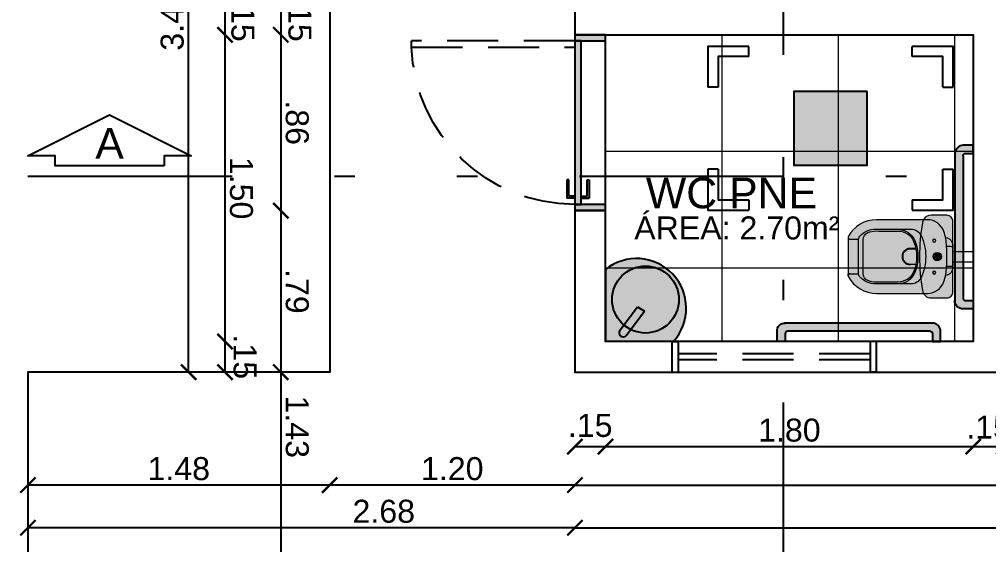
# Model space of a CAD drawing. Extents: x 3377 to 3790, y 1673 to 1846.
# Drawn here: x 3550.821 to 3555.564, y 1687.401 to 1689.97 of the extents above; entities that cross this region are included whole.
import ezdxf
from ezdxf.enums import TextEntityAlignment as Align

# ---------------------------------------------------------------- set-up
doc = ezdxf.new("R2010")
doc.units = 0
doc.header["$LTSCALE"] = 2
doc.header["$PDMODE"] = 32
doc.linetypes.add('DIVIDE', pattern=[1.25, 0.5, -0.25, 0, -0.25, 0, -0.25])
doc.linetypes.add('HIDDEN2', pattern=[0.1875, 0.125, -0.0625])
for name, color, linetype, lineweight in [('. Alvenaria', 4, 'Continuous', 0), ('. hachura', 8, 'Continuous', 0), ('. TEXTO', 7, 'Continuous', 0), ('015', 8, 'Continuous', 15), ('A-PISO', 8, 'Continuous', 5)]:
    doc.layers.add(name, color=color, linetype=linetype, lineweight=lineweight)
for name, color, linetype in [('. Esquadria', 7, 'Continuous'), ('. Layaot', 8, 'Continuous'), ('A-PARED', 4, 'Continuous'), ('AI-Equip san', 1, 'Continuous'), ('ARQ-COTAS', 250, 'Continuous'), ('LCL-LINHACORTE', 3, 'DIVIDE'), ('PROIEZIONI_finissime', 251, 'Continuous')]:
    doc.layers.add(name, color=color, linetype=linetype)
doc.styles.add('75_R80', font='arial.ttf', dxfattribs={"height": 0.15})
doc.styles.add('Annotative', font='arial.ttf')
doc.styles.add('REGUA-60', font='arial.ttf', dxfattribs={"height": 0.1125})
doc.styles.add('ROMANS', font='arial.ttf')
doc.dimstyles.new('1-75', dxfattribs={"dimscale": 0.75, "dimtxt": 0.15, "dimasz": 0.1, "dimexe": 0.05, "dimexo": 0.1, "dimgap": 0.03, "dimtad": 1, "dimzin": 5, "dimdsep": 46, "dimtxsty": 'ROMANS', "dimblk": 'ARCHTICK', "dimcen": 0, "dimse1": 1, "dimse2": 1, "dimclrd": 1, "dimclre": 256, "dimclrt": 2, "dimadec": 0, "dimazin": 0, "dimtfac": 1, "dimtofl": 0, "dimtmove": 2, "dimatfit": 3, "dimldrblk": 'ARCHTICK', "dimfxl": 0.04, "dimtolj": 1, "dimtzin": 1, "dimarcsym": 0})

# ---------------------------------------------------------------- blocks, each defined once
blk = doc.blocks.new('PIA')
at = {"layer": '. Layaot'}
h = blk.add_hatch(color=254, dxfattribs=at)
h.dxf.hatch_style = 1
h.set_gradient(color1=(214, 214, 214), color2=(243, 241, 236), tint=1, name='INVSPHERICAL')
h.paths.add_polyline_path([(3669.8662, 131.4953), (3669.514, 131.4953), (3669.514, 131.1629, 0.923767)])
h.paths.add_polyline_path([(3669.5909, 131.4013, -0.194029), (3669.619, 131.429, -0.623221), (3669.8828, 131.2995, -1), (3669.5554, 131.2995, -0.169292)], flags=16)
h.paths.add_polyline_path([(3669.5362, 131.4087, -1), (3669.5762, 131.4087, -1)], flags=16)
h = blk.add_hatch(color=254, dxfattribs=at)
h.dxf.hatch_style = 1
h.set_gradient(color1=(214, 214, 214), color2=(214, 214, 214), tint=1, name='INVSPHERICAL')
h.paths.add_polyline_path([(3669.5942, 131.4053), (3669.6831, 131.3393), (3669.6623, 131.3051), (3669.5723, 131.3719, 0.115024), (3669.5554, 131.2995, 1), (3669.8828, 131.2995, 0.698617)])
h = blk.add_hatch(color=254, dxfattribs=at)
h.dxf.hatch_style = 1
h.set_gradient(color1=(214, 214, 214), color2=(132, 132, 132), tint=1, name='INVCYLINDER')
h.paths.add_polyline_path([(3669.5696, 131.4235), (3669.5666, 131.4258, 0.584519), (3669.5362, 131.4087, 0.212701), (3669.5428, 131.3938), (3669.5458, 131.3916, 0.584519), (3669.5762, 131.4087, 0.212701)])
h.paths.add_polyline_path([(3669.5942, 131.4053, 0.061156), (3669.5723, 131.3719), (3669.6623, 131.3051), (3669.6831, 131.3393)])
h.paths.add_polyline_path([(3669.5942, 131.4053), (3669.5696, 131.4235, -0.212701), (3669.5762, 131.4087, -0.584519), (3669.5458, 131.3916), (3669.5723, 131.3719, -0.061156)])
for p, q in [((3669.514, 131.1629), (3669.514, 131.4953)), ((3669.8662, 131.4953), (3669.514, 131.4953)), ((3669.5636, 131.428), (3669.6831, 131.3393)), ((3669.5428, 131.3938), (3669.6623, 131.3051)), ((3669.6831, 131.3393), (3669.6623, 131.3051))]:
    blk.add_line(p, q, dxfattribs=at)
blk.add_circle((3669.7191, 131.2995), 0.1637, dxfattribs=at)
for centre, radius, start, end in [((3669.6769, 131.3431), 0.2429, 227.8858, 38.8087), ((3669.5562, 131.4087), 0.02, 48.0318, 238.7716)]:
    blk.add_arc(centre, radius, start, end, dxfattribs=at)
blk = doc.blocks.new('fechadura')
for p, q in [((1565.0368, 630.001), (1565.0368, 629.971)), ((1565.0468, 630.001), (1565.0468, 629.971)), ((1565.0368, 629.971), (1565.0368, 629.961)), ((1565.1268, 629.961), (1565.0368, 629.961)), ((1565.0468, 629.971), (1565.1268, 629.971)), ((1565.1268, 629.971), (1565.1268, 629.961))]:
    blk.add_line(p, q)
blk = doc.blocks.new('P .86')
at = {"layer": '. Esquadria'}
h = blk.add_hatch(color=253, dxfattribs=at)
h.dxf.hatch_style = 1
h.set_gradient(color1=(173, 173, 173), color2=(91, 91, 91), tint=1, name='INVCYLINDER')
h.paths.add_polyline_path([(3863.1696, 601.0208), (3863.0796, 601.0208), (3863.0796, 601.0308), (3863.1596, 601.0308), (3863.1596, 601.0608), (3863.1696, 601.0608), (3863.1696, 601.0308)])
h.paths.add_polyline_path([(3863.1696, 601.1209), (3863.1696, 601.0908), (3863.1596, 601.0908), (3863.1596, 601.1209), (3863.0796, 601.1209), (3863.0796, 601.1309), (3863.1696, 601.1309)])
h = blk.add_hatch(color=34, dxfattribs=at)
h.dxf.hatch_style = 1
h.set_gradient(color1=(153, 76, 0), color2=(153, 133, 76), tint=1, name='INVCYLINDER')
h.paths.add_polyline_path([(3862.3996, 600.941), (3862.3696, 600.941), (3862.3696, 601.091), (3862.3996, 601.091)])
h = blk.add_hatch(color=34, dxfattribs=at)
h.dxf.hatch_style = 1
h.set_gradient(color1=(153, 76, 0), color2=(153, 133, 76), tint=1, name='CURVED')
h.paths.add_polyline_path([(3863.1996, 601.061), (3862.3996, 601.061), (3862.3996, 601.091), (3863.1996, 601.091)])
h = blk.add_hatch(color=34, dxfattribs=at)
h.dxf.hatch_style = 1
h.set_gradient(color1=(153, 76, 0), color2=(153, 133, 76), tint=1, name='INVCYLINDER')
h.paths.add_polyline_path([(3863.2296, 600.941), (3863.1996, 600.941), (3863.1996, 601.091), (3863.2296, 601.091)])
at = {"layer": '. Esquadria', "color": 1, "linetype": 'HIDDEN2'}
for p, q in [((3862.3996, 601.091), (3862.3996, 601.891)), ((3862.4296, 601.891), (3862.4296, 601.091))]:
    blk.add_line(p, q, dxfattribs=at)
at = {"layer": '. Esquadria', "color": 1}
blk.add_line((3862.4296, 601.891), (3862.3996, 601.891), dxfattribs=at)
at = {"layer": '. Esquadria'}
blk.add_line((3863.1996, 600.941), (3862.3996, 600.941), dxfattribs=at)
at = {"layer": '. Esquadria', "color": 2}
for points in [[(3862.3996, 601.091), (3862.3996, 600.941), (3862.3696, 600.941), (3862.3696, 601.091)], [(3863.1996, 601.091), (3863.1996, 601.061), (3862.3996, 601.061), (3862.3996, 601.091)], [(3863.2296, 601.091), (3863.2296, 600.941), (3863.1996, 600.941), (3863.1996, 601.091)]]:
    blk.add_lwpolyline(points, close=True, dxfattribs=at)
at = {"layer": '. Esquadria', "color": 1, "linetype": 'HIDDEN2'}
blk.add_arc((3862.4001, 601.0913), 0.7995, 359.9735, 87.8832, dxfattribs=at)
at = {"layer": '. Esquadria', "rotation": 180}
blk.add_blockref('fechadura', (5428.2064, 1231.0918), dxfattribs=at)
at = {"layer": '. Esquadria', "extrusion": (0, 0, -1), "zscale": -1}
blk.add_blockref('fechadura', (-5428.2064, -28.9402), dxfattribs=at)
blk = doc.blocks.new('barra 2')
at = {"layer": '. Layaot'}
h = blk.add_hatch(color=8, dxfattribs=at)
h.dxf.hatch_style = 1
h.set_gradient(color1=(128, 128, 128), color2=(214, 214, 214), rotation=90, tint=1, name='CYLINDER')
h.paths.add_polyline_path([(7845.748, 2406.6471), (7845.0224, 2406.6471, 0.376798), (7844.9824, 2406.6071), (7844.9824, 2406.5571), (7845.0224, 2406.5571), (7845.0224, 2406.5953, -0.414214), (7845.0342, 2406.6071), (7845.7306, 2406.6071, -0.414214), (7845.7424, 2406.5953), (7845.7424, 2406.5571), (7845.7824, 2406.5571), (7845.7824, 2406.6127, 0.371207)])
blk.add_line((7845.0342, 2406.6071), (7845.7306, 2406.6071), dxfattribs=at)
for points in [[(7845.0342, 2406.6071, 0.414214), (7845.0224, 2406.5953), (7845.0224, 2406.5571), (7844.9824, 2406.5571), (7844.9824, 2406.6071, -0.376798), (7845.0224, 2406.6471), (7845.748, 2406.6471)], [(7845.7306, 2406.6071, -0.414214), (7845.7424, 2406.5953), (7845.7424, 2406.5571), (7845.7824, 2406.5571), (7845.7824, 2406.6127)]]:
    blk.add_lwpolyline(points, format="xyb", dxfattribs=at)
blk.add_arc((7845.7452, 2406.6099), 0.0373, 355.7306, 94.2694, dxfattribs=at)
blk = doc.blocks.new('Assento acessível')
at = {"layer": '. Layaot'}
h = blk.add_hatch(color=160, dxfattribs=at)
h.dxf.hatch_style = 1
h.paths.add_polyline_path([(-0.22, 0.42), (-0.22, 0.78), (-0.58, 0.78), (-0.58, 0.42)])
h = blk.add_hatch(color=254, dxfattribs=at)
h.dxf.hatch_style = 1
h.paths.add_polyline_path([(-0.4233, 0.6992, 4.896979), (-0.4411, 0.7069), (-0.4386, 0.5874), (-0.3359, 0.5874), (-0.3019, 0.4999), (-0.2578, 0.5176), (-0.2648, 0.5333), (-0.2906, 0.5213), (-0.3228, 0.6053), (-0.4185, 0.6053), (-0.4185, 0.6242), (-0.3549, 0.6242), (-0.3549, 0.6418), (-0.4191, 0.6418)])
h.paths.add_polyline_path([(-0.4518, 0.6222), (-0.4518, 0.6459, 1.477731), (-0.3261, 0.5239), (-0.3447, 0.5342, -1.402115)])
for p, q in [((-0.6, 1.15), (-0.6, 1.2)), ((-0.2, 1.15), (-0.2, 1.2)), ((-0.75, 1), (-0.8, 1)), ((-0.05, 1), (0, 1)), ((-0.75, 0.2), (-0.8, 0.2)), ((-0.05, 0.2), (0, 0.2)), ((-0.6, 0.05), (-0.6, 0)), ((-0.2, 0.05), (-0.2, 0))]:
    blk.add_line(p, q, dxfattribs=at)
for points in [[(-0.6, 1.2), (-0.8, 1.2), (-0.8, 1)], [(0, 1), (0, 1.2), (-0.2, 1.2)], [(-0.6, 1.15), (-0.75, 1.15), (-0.75, 1)], [(-0.05, 1), (-0.05, 1.15), (-0.2, 1.15)], [(-0.8, 0.2), (-0.8, 0), (-0.6, 0)], [(-0.75, 0.2), (-0.75, 0.05), (-0.6, 0.05)], [(-0.2, 0), (0, 0), (0, 0.2)], [(-0.2, 0.05), (-0.05, 0.05), (-0.05, 0.2)]]:
    blk.add_lwpolyline(points, dxfattribs=at)
blk.add_lwpolyline([(-0.58, 0.78), (-0.58, 0.42), (-0.22, 0.42), (-0.22, 0.78)], close=True, dxfattribs=at)
blk = doc.blocks.new('P51_p')
at = {"layer": 'A-PARED', "true_color": 0xf2f2f2}
h = blk.add_hatch(color=7, dxfattribs=at)
h.dxf.hatch_style = 1
h.paths.add_polyline_path([(-0.0844, -0.4665, 0.337735), (-0.0884, -0.4614, 0.067099), (-0.081, -0.4624), (0.081, -0.4624, 0.067099), (0.0884, -0.4614, 0.337728), (0.0844, -0.4665), (0.0844, -0.5021, 0.402244), (0.094, -0.5121), (-0.0944, -0.5121, 0.4142), (-0.0844, -0.5021)])
h.paths.add_polyline_path([(-0.0489, -0.0089, -0.414215), (-0.04, 0), (0.04, 0, -0.414214), (0.0489, -0.0089), (0.0489, -0.0305, 0.017521), (-0.0489, -0.0305)], flags=17)
h.paths.add_polyline_path([(-0.0489, -0.0089, -0.414215), (-0.04, 0), (0.0529, 0, -0.383907), (0.0927, -0.0358, 0.043324), (0.0499, -0.0306, 0.01771), (-0.0489, -0.0305)])
h = blk.add_hatch(color=7, dxfattribs=at)
h.dxf.hatch_style = 1
h.paths.add_polyline_path([(0.0844, -0.4665, -0.337735), (0.0884, -0.4614, -0.067099), (0.081, -0.4624), (-0.081, -0.4624, -0.067099), (-0.0884, -0.4614, -0.337728), (-0.0844, -0.4665), (-0.0844, -0.5021, -0.402244), (-0.094, -0.5121), (0.0944, -0.5121, -0.4142), (0.0844, -0.5021)])
h.paths.add_polyline_path([(0.0489, -0.0089, 0.414215), (0.04, 0), (-0.04, 0, 0.414214), (-0.0489, -0.0089), (-0.0489, -0.0305, -0.017521), (0.0489, -0.0305)], flags=17)
h.paths.add_polyline_path([(0.0489, -0.0089, 0.414215), (0.04, 0), (-0.0529, 0, 0.383907), (-0.0927, -0.0358, -0.043324), (-0.0499, -0.0306, -0.01771), (0.0489, -0.0305)])
h = blk.add_hatch(color=7, dxfattribs=at)
h.dxf.hatch_style = 1
h.paths.add_polyline_path([(0.0489, -0.0089, 0.414215), (0.04, 0), (-0.04, 0, 0.414214), (-0.0489, -0.0089), (-0.0489, -0.0305, -0.017521), (0.0489, -0.0305)])
h = blk.add_hatch(color=7, dxfattribs=at)
h.dxf.hatch_style = 1
h.paths.add_polyline_path([(0.1226, -0.0442, 0.075777), (0.0489, -0.0305), (0.0489, -0.0305, 0.017521), (-0.0489, -0.0305), (-0.0489, -0.0305, 0.075777), (-0.1226, -0.0442, 0.31942), (-0.18, -0.1248), (-0.18, -0.3745, 0.273863), (-0.0992, -0.5109, 0.136488), (-0.094, -0.5121, 0.402244), (-0.0844, -0.5021), (-0.0844, -0.4665, 0.337735), (-0.0884, -0.4614, -0.114006), (-0.0994, -0.4554, -0.219669), (-0.134, -0.3771, 0.008003), (-0.134, -0.2048, -0.295958), (-0.1032, -0.1556, -0.109342), (0, -0.1328, -0.109342), (0.1032, -0.1556, -0.295958), (0.134, -0.2048, 0.008003), (0.134, -0.3771, -0.219668), (0.0994, -0.4554, -0.114007), (0.0884, -0.4614, 0.337728), (0.0844, -0.4665), (0.0844, -0.5021, 0.407906), (0.0942, -0.5121, 0.131537), (0.0992, -0.5109, 0.273863), (0.18, -0.3745), (0.18, -0.1248, 0.31942)])
h.paths.add_polyline_path([(-0.0782, -0.0839, -1), (-0.0782, -0.099, -1)], flags=16)
h.paths.add_polyline_path([(0.0782, -0.0839, -1), (0.0782, -0.099, -1)], flags=16)
h.paths.add_polyline_path([(0.1245, -0.2679, 0.312275), (0.0712, -0.1903, 0.042994), (0.0382, -0.1809), (0.0382, -0.2089, -1), (-0.0382, -0.2089), (-0.0382, -0.1809, 0.042994), (-0.0712, -0.1903, 0.312273), (-0.1245, -0.2679, -0.00507), (-0.1251, -0.3772, 0.107993), (-0.1172, -0.4163, 0.297512), (-0.0832, -0.4385), (0.0832, -0.4385, 0.297514), (0.1172, -0.4163, 0.107991), (0.1251, -0.3772, -0.00507)], flags=16)
h.paths.add_polyline_path([(0, -0.1328, 0.109342), (-0.1032, -0.1556, 0.295958), (-0.134, -0.2048, -0.002981), (-0.1333, -0.269, -0.305538), (-0.0781, -0.1864, -0.097448), (0, -0.171, -0.097448), (0.0781, -0.1864, -0.305539), (0.1333, -0.269, -0.002981), (0.134, -0.2048, 0.295958), (0.1032, -0.1556, 0.109342)], flags=17)
h.paths.add_polyline_path([(0.0382, -0.1809, 0.048111), (0, -0.1772, 0.048111), (-0.0382, -0.1809), (-0.0382, -0.2089, 1), (0.0382, -0.2089)], flags=16)
h.paths.add_polyline_path([(0, -0.171, 0.097448), (-0.0781, -0.1864, 0.305538), (-0.1333, -0.269, -0.005022), (-0.134, -0.3771, 0.219669), (-0.0994, -0.4554, 0.182501), (-0.081, -0.4624), (0.081, -0.4624, 0.182501), (0.0994, -0.4554, 0.219668), (0.134, -0.3771, -0.005022), (0.1333, -0.269, 0.305539), (0.0781, -0.1864, 0.097448)], flags=17)
h.paths.add_polyline_path([(0, -0.1772, -0.048111), (0.0382, -0.1809, -0.042994), (0.0712, -0.1903, -0.312275), (0.1245, -0.2679, 0.00507), (0.1251, -0.3772, -0.107991), (0.1172, -0.4163, -0.297514), (0.0832, -0.4385), (-0.0832, -0.4385, -0.297512), (-0.1172, -0.4163, -0.107993), (-0.1251, -0.3772, 0.00507), (-0.1245, -0.2679, -0.312273), (-0.0712, -0.1903, -0.091293)], flags=16)
at = {"layer": '015', "ltscale": 0.31}
for p, q in [((-0.025, 0), (-0.025, 0.1)), ((-0.025, 0.1), (0.025, 0.1)), ((0.025, 0), (0.025, 0.1))]:
    blk.add_line(p, q, dxfattribs=at)
at = {"layer": '015'}
for p, q in [((0.0844, -0.5021), (0.0844, -0.4665)), ((-0.094, -0.5121), (0.0942, -0.5121)), ((0.0942, -0.5121), (0.0844, -0.5121))]:
    blk.add_line(p, q, dxfattribs=at)
at = {"layer": '015', "ltscale": 0.31}
blk.add_lwpolyline([(-0.0926, -0.0351, -0.378909), (-0.0529, 0), (0.0529, 0, -0.378909), (0.0926, -0.0351)], format="xyb", dxfattribs=at)
at = {"layer": '015'}
for points in [[(-0.04, 0, 0.414214), (-0.0489, -0.0089), (-0.0489, -0.0308)], [(0.04, 0, -0.414214), (0.0489, -0.0089), (0.0489, -0.0308)], [(0.0844, -0.5021, 0.407906), (0.0942, -0.5121, 0.131537), (0.0992, -0.5109, 0.273863), (0.18, -0.3745), (0.18, -0.1248, 0.319419), (0.1226, -0.0442, 0.074713), (0.0499, -0.0306, 0.017899), (-0.0499, -0.0306, 0.074713), (-0.1226, -0.0442, 0.319419), (-0.18, -0.1248), (-0.18, -0.3745, 0.273863), (-0.0992, -0.5109, 0.136488), (-0.094, -0.5121, 0.402244), (-0.0844, -0.5021), (-0.0844, -0.4665, 0.337727), (-0.0884, -0.4614)], [(-0.1333, -0.269, -0.305538), (-0.0781, -0.1864, -0.097448), (0, -0.171, -0.097448), (0.0781, -0.1864, -0.305538), (0.1333, -0.269)]]:
    blk.add_lwpolyline(points, format="xyb", dxfattribs=at)
for points in [[(-0.0782, -0.0839, 1), (-0.0782, -0.099, 1)], [(0.0782, -0.0839, 1), (0.0782, -0.099, 1)], [(0.1032, -0.1556, -0.295956), (0.134, -0.2048, 0.008003), (0.134, -0.3771, -0.219669), (0.0994, -0.4554, -0.1825), (0.081, -0.4624), (-0.081, -0.4624, -0.1825), (-0.0994, -0.4554, -0.21967), (-0.134, -0.3771, 0.008003), (-0.134, -0.2048, -0.295956), (-0.1032, -0.1556, -0.109342), (0, -0.1328, -0.109342)], [(0.0382, -0.1809, -0.042994), (0.0712, -0.1903, -0.312272), (0.1245, -0.2679, 0.00507), (0.1251, -0.3772, -0.107996), (0.1172, -0.4163, -0.297508), (0.0832, -0.4385), (-0.0832, -0.4385, -0.297509), (-0.1172, -0.4163, -0.107996), (-0.1251, -0.3772, 0.00507), (-0.1245, -0.2679, -0.312272), (-0.0712, -0.1903, -0.091294), (0, -0.1772, -0.048111)]]:
    blk.add_lwpolyline(points, format="xyb", close=True, dxfattribs=at)
at = {"layer": '015', "ltscale": 0.16334}
blk.add_lwpolyline([(0.0382, -0.1809), (0.0382, -0.2099)], dxfattribs=at)
at = {"layer": '015'}
blk.add_arc((0.0898, -0.4665), 0.00533, 105.3551, 180, dxfattribs=at)
at = {"layer": 'A-PARED', "color": 7, "true_color": 0xf2f2f2}
blk.add_lwpolyline([(-0.0382, -0.1809), (-0.0382, -0.2089, 1), (0.0382, -0.2089)], format="xyb", dxfattribs=at)
blk = doc.blocks.new('A$C82d534e4')
at = {"layer": 'A-PARED', "true_color": 0xf2f2f2}
h = blk.add_hatch(color=7, dxfattribs=at)
h.dxf.hatch_style = 1
h.paths.add_polyline_path([(1.1596, 0.014, 0.365549), (1.1956, 0.0574), (1.1956, 0.1338, 0.417775), (1.1653, 0.1631), (0.8217, 0.1631, 0.424739), (0.7913, 0.1331), (0.7913, 0.0567, 0.267596), (0.8135, 0.019, 0.084782), (0.8273, 0.014, 0.042034), (0.9935, 0, 0.042035)])
h.paths.add_polyline_path([(0.9935, 0.0664, -1), (0.9935, 0.1074, -1)], flags=16)
h.paths.add_polyline_path([(0.9935, 0.0714, -1), (0.9935, 0.1024, -1)], flags=0)
h = blk.add_hatch(color=7, dxfattribs=at)
h.dxf.hatch_style = 1
h.paths.add_polyline_path([(0.9935, 0.0714, 1), (0.9935, 0.1024, 1)])
at = {"layer": 'A-PISO'}
for points in [[(1.1956, 0.1338, 0.417775), (1.1653, 0.1631), (0.8217, 0.1631, 0.417775), (0.7913, 0.1338), (0.7913, 0.0567, 0.267596), (0.8135, 0.019, 0.089925), (0.8282, 0.0138, 0.041809), (0.9935, 0, 0.041809), (1.1587, 0.0138, 0.366337), (1.1956, 0.0567)], [(0.9935, 0.0664, -1), (0.9935, 0.1074, -1)], [(0.9935, 0.0714, -1), (0.9935, 0.1024, -1)]]:
    blk.add_lwpolyline(points, format="xyb", close=True, dxfattribs=at)
blk = doc.blocks.new('_ARCHTICK')
at = {"color": 0, "linetype": 'ByBlock', "const_width": 0.15}
blk.add_lwpolyline([(-0.5, -0.5), (0.5, 0.5)], dxfattribs=at)
blk = doc.blocks.new('*D182')
at = {"layer": 'ARQ-COTAS', "color": 1, "lineweight": -2, "transparency": 16777216}
blk.add_line((3552.0999, 1690.0445), (3552.0999, 1689.8945), dxfattribs=at)
at = {"layer": 'Defpoints', "color": 0, "transparency": 16777216}
for p in [(3552.3324, 1690.0445), (3552.0999, 1689.8945), (3552.3324, 1689.8945)]:
    blk.add_point(p, dxfattribs=at)
at = {"layer": 'ARQ-COTAS', "color": 1, "lineweight": -2, "transparency": 16777216, "xscale": 0.07500000000000001, "yscale": 0.07500000000000001, "zscale": 0.07500000000000001}
for p, rotation in [((3552.0999, 1690.0445), 90.00060256398277), ((3552.0999, 1689.8945), 270.0006025639828)]:
    blk.add_blockref('_ARCHTICK', p, dxfattribs=dict(at, rotation=rotation))
at = {"layer": 'ARQ-COTAS', "color": 2, "transparency": 16777216, "insert": (3552.1929, 1689.9695), "char_height": 0.1125, "attachment_point": 5, "rotation": 270.0006, "style": 'ROMANS'}
blk.add_mtext('\\A1;.15', dxfattribs=at)
blk = doc.blocks.new('*D183')
at = {"layer": 'ARQ-COTAS', "color": 1, "lineweight": -2, "transparency": 16777216}
blk.add_line((3552.0999, 1689.8945), (3552.0999, 1689.0345), dxfattribs=at)
at = {"layer": 'Defpoints', "color": 0, "transparency": 16777216}
for p in [(3552.3324, 1689.8945), (3552.0999, 1689.0345), (3552.3324, 1689.0345)]:
    blk.add_point(p, dxfattribs=at)
at = {"layer": 'ARQ-COTAS', "color": 1, "lineweight": -2, "transparency": 16777216, "xscale": 0.07500000000000001, "yscale": 0.07500000000000001, "zscale": 0.07500000000000001}
for p, rotation in [((3552.0999, 1689.8945), 90.00060256398277), ((3552.0999, 1689.0345), 270.0006025639828)]:
    blk.add_blockref('_ARCHTICK', p, dxfattribs=dict(at, rotation=rotation))
at = {"layer": 'ARQ-COTAS', "color": 2, "transparency": 16777216, "insert": (3552.1798, 1689.4645), "char_height": 0.1125, "attachment_point": 5, "rotation": 270.0006, "style": 'ROMANS'}
blk.add_mtext('\\A1;.86', dxfattribs=at)
blk = doc.blocks.new('*D184')
at = {"layer": 'ARQ-COTAS', "color": 1, "lineweight": -2, "transparency": 16777216}
blk.add_line((3552.0999, 1689.0345), (3552.0999, 1688.2445), dxfattribs=at)
at = {"layer": 'Defpoints', "color": 0, "transparency": 16777216}
for p in [(3552.3324, 1689.0345), (3552.0999, 1688.2445), (3552.3324, 1688.2445)]:
    blk.add_point(p, dxfattribs=at)
at = {"layer": 'ARQ-COTAS', "color": 1, "lineweight": -2, "transparency": 16777216, "xscale": 0.07500000000000001, "yscale": 0.07500000000000001, "zscale": 0.07500000000000001}
for p, rotation in [((3552.0999, 1689.0345), 90.00060256398277), ((3552.0999, 1688.2445), 270.0006025639828)]:
    blk.add_blockref('_ARCHTICK', p, dxfattribs=dict(at, rotation=rotation))
at = {"layer": 'ARQ-COTAS', "color": 2, "transparency": 16777216, "insert": (3552.1798, 1688.6395), "char_height": 0.1125, "attachment_point": 5, "rotation": 270.0006, "style": 'ROMANS'}
blk.add_mtext('\\A1;.79', dxfattribs=at)
blk = doc.blocks.new('*D185')
at = {"layer": 'ARQ-COTAS', "color": 1, "lineweight": -2, "transparency": 16777216}
blk.add_line((3552.0999, 1688.2445), (3552.0999, 1686.8147), dxfattribs=at)
at = {"layer": 'Defpoints', "color": 0, "transparency": 16777216}
for p in [(3552.3324, 1688.2445), (3552.0999, 1686.8147), (3552.1323, 1686.8147)]:
    blk.add_point(p, dxfattribs=at)
at = {"layer": 'ARQ-COTAS', "color": 1, "lineweight": -2, "transparency": 16777216, "xscale": 0.07500000000000001, "yscale": 0.07500000000000001, "zscale": 0.07500000000000001}
for p, rotation in [((3552.0999, 1688.2445), 90.00060256398277), ((3552.0999, 1686.8147), 270.0006025639828)]:
    blk.add_blockref('_ARCHTICK', p, dxfattribs=dict(at, rotation=rotation))
at = {"layer": 'ARQ-COTAS', "color": 2, "transparency": 16777216, "insert": (3552.1799, 1687.9775), "char_height": 0.1125, "attachment_point": 5, "rotation": 270.0006, "style": 'ROMANS'}
blk.add_mtext('\\A1;1.43', dxfattribs=at)
blk = doc.blocks.new('*D188')
at = {"layer": 'ARQ-COTAS', "color": 1, "lineweight": -2, "transparency": 16777216}
blk.add_line((3551.8267, 1690.0445), (3551.8267, 1689.8945), dxfattribs=at)
at = {"layer": 'Defpoints', "color": 0, "transparency": 16777216}
for p in [(3552.4824, 1690.0445), (3551.8267, 1689.8945), (3552.4824, 1689.8945)]:
    blk.add_point(p, dxfattribs=at)
at = {"layer": 'ARQ-COTAS', "color": 1, "lineweight": -2, "transparency": 16777216, "xscale": 0.07500000000000001, "yscale": 0.07500000000000001, "zscale": 0.07500000000000001}
for p, rotation in [((3551.8267, 1690.0445), 90.00060256402541), ((3551.8267, 1689.8945), 270.0006025640254)]:
    blk.add_blockref('_ARCHTICK', p, dxfattribs=dict(at, rotation=rotation))
at = {"layer": 'ARQ-COTAS', "color": 2, "transparency": 16777216, "insert": (3551.9138, 1689.9695), "char_height": 0.1125, "attachment_point": 5, "rotation": 270.0006, "style": 'ROMANS'}
blk.add_mtext('\\A1;.15', dxfattribs=at)
blk = doc.blocks.new('*D189')
at = {"layer": 'ARQ-COTAS', "color": 1, "lineweight": -2, "transparency": 16777216}
blk.add_line((3551.8267, 1689.8945), (3551.8267, 1688.3945), dxfattribs=at)
at = {"layer": 'Defpoints', "color": 0, "transparency": 16777216}
for p in [(3552.4824, 1689.8945), (3551.8267, 1688.3945), (3552.4824, 1688.3945)]:
    blk.add_point(p, dxfattribs=at)
at = {"layer": 'ARQ-COTAS', "color": 1, "lineweight": -2, "transparency": 16777216, "xscale": 0.07500000000000001, "yscale": 0.07500000000000001, "zscale": 0.07500000000000001}
for p, rotation in [((3551.8267, 1689.8945), 90.00060256402541), ((3551.8267, 1688.3945), 270.0006025640254)]:
    blk.add_blockref('_ARCHTICK', p, dxfattribs=dict(at, rotation=rotation))
at = {"layer": 'ARQ-COTAS', "color": 2, "transparency": 16777216, "insert": (3551.9066, 1689.1445), "char_height": 0.1125, "attachment_point": 5, "rotation": 270.0006, "style": 'ROMANS'}
blk.add_mtext('\\A1;1.50', dxfattribs=at)
blk = doc.blocks.new('*D190')
at = {"layer": 'ARQ-COTAS', "color": 1, "lineweight": -2, "transparency": 16777216}
blk.add_line((3551.8267, 1688.3945), (3551.8267, 1688.2445), dxfattribs=at)
at = {"layer": 'Defpoints', "color": 0, "transparency": 16777216}
for p in [(3552.4824, 1688.3945), (3551.8267, 1688.2445), (3552.3324, 1688.2445)]:
    blk.add_point(p, dxfattribs=at)
at = {"layer": 'ARQ-COTAS', "color": 1, "lineweight": -2, "transparency": 16777216, "xscale": 0.07500000000000001, "yscale": 0.07500000000000001, "zscale": 0.07500000000000001}
for p, rotation in [((3551.8267, 1688.3945), 90.00060256402541), ((3551.8267, 1688.2445), 270.0006025640254)]:
    blk.add_blockref('_ARCHTICK', p, dxfattribs=dict(at, rotation=rotation))
at = {"layer": 'ARQ-COTAS', "color": 2, "transparency": 16777216, "insert": (3551.9244, 1688.3195), "char_height": 0.1125, "attachment_point": 5, "rotation": 270.0006, "style": 'ROMANS'}
blk.add_mtext('\\A1;.15', dxfattribs=at)
blk = doc.blocks.new('*D191')
at = {"layer": 'ARQ-COTAS', "color": 1, "lineweight": -2, "transparency": 16777216}
blk.add_line((3551.6491, 1688.2445), (3551.6491, 1691.6945), dxfattribs=at)
at = {"layer": 'Defpoints', "color": 0, "transparency": 16777216}
for p in [(3551.6491, 1691.6945), (3553.5394, 1691.6945), (3553.5394, 1688.2445)]:
    blk.add_point(p, dxfattribs=at)
at = {"layer": 'ARQ-COTAS', "color": 1, "lineweight": -2, "transparency": 16777216, "xscale": 0.07500000000000001, "yscale": 0.07500000000000001, "zscale": 0.07500000000000001}
for p, rotation in [((3551.6491, 1691.6945), 90), ((3551.6491, 1688.2445), 270)]:
    blk.add_blockref('_ARCHTICK', p, dxfattribs=dict(at, rotation=rotation))
at = {"layer": 'ARQ-COTAS', "color": 2, "transparency": 16777216, "insert": (3551.5691, 1689.9695), "char_height": 0.1125, "attachment_point": 5, "rotation": 90, "style": 'ROMANS'}
blk.add_mtext('\\A1;3.45', dxfattribs=at)
blk = doc.blocks.new('*D192')
at = {"layer": 'ARQ-COTAS', "color": 1, "lineweight": -2, "transparency": 16777216}
blk.add_line((3553.5394, 1687.8803), (3553.6894, 1687.8803), dxfattribs=at)
at = {"layer": 'Defpoints', "color": 0, "transparency": 16777216}
for p in [(3553.5394, 1689.8945), (3553.6894, 1689.8945), (3553.6894, 1687.8803)]:
    blk.add_point(p, dxfattribs=at)
at = {"layer": 'ARQ-COTAS', "color": 1, "lineweight": -2, "transparency": 16777216, "xscale": 0.07500000000000001, "yscale": 0.07500000000000001, "zscale": 0.07500000000000001}
for p, rotation in [((3553.5394, 1687.8803), 180.0006660346369), ((3553.6894, 1687.8803), 0.0006660346369527924)]:
    blk.add_blockref('_ARCHTICK', p, dxfattribs=dict(at, rotation=rotation))
at = {"layer": 'ARQ-COTAS', "color": 2, "transparency": 16777216, "insert": (3553.6144, 1687.9832), "char_height": 0.1125, "attachment_point": 5, "rotation": 0.0007, "style": 'ROMANS'}
blk.add_mtext('\\A1;.15', dxfattribs=at)
blk = doc.blocks.new('*D193')
at = {"layer": 'ARQ-COTAS', "color": 1, "lineweight": -2, "transparency": 16777216}
blk.add_line((3553.6894, 1687.8803), (3555.4894, 1687.8803), dxfattribs=at)
at = {"layer": 'Defpoints', "color": 0, "transparency": 16777216}
for p in [(3553.6894, 1689.8945), (3555.4894, 1688.3945), (3555.4894, 1687.8803)]:
    blk.add_point(p, dxfattribs=at)
at = {"layer": 'ARQ-COTAS', "color": 1, "lineweight": -2, "transparency": 16777216, "xscale": 0.07500000000000001, "yscale": 0.07500000000000001, "zscale": 0.07500000000000001}
for p, rotation in [((3553.6894, 1687.8803), 180.0006660346368), ((3555.4894, 1687.8803), 0.0006660346368382924)]:
    blk.add_blockref('_ARCHTICK', p, dxfattribs=dict(at, rotation=rotation))
at = {"layer": 'ARQ-COTAS', "color": 2, "transparency": 16777216, "insert": (3554.5894, 1687.9603), "char_height": 0.1125, "attachment_point": 5, "rotation": 0.0007, "style": 'ROMANS'}
blk.add_mtext('\\A1;1.80', dxfattribs=at)
blk = doc.blocks.new('*D194')
at = {"layer": 'ARQ-COTAS', "color": 1, "lineweight": -2, "transparency": 16777216}
blk.add_line((3555.4894, 1687.8803), (3555.6394, 1687.8803), dxfattribs=at)
at = {"layer": 'Defpoints', "color": 0, "transparency": 16777216}
for p in [(3555.4894, 1688.3945), (3555.6394, 1688.3945), (3555.6394, 1687.8803)]:
    blk.add_point(p, dxfattribs=at)
at = {"layer": 'ARQ-COTAS', "color": 1, "lineweight": -2, "transparency": 16777216, "xscale": 0.07500000000000001, "yscale": 0.07500000000000001, "zscale": 0.07500000000000001}
for p, rotation in [((3555.4894, 1687.8803), 180.0006660346369), ((3555.6394, 1687.8803), 0.0006660346368891813)]:
    blk.add_blockref('_ARCHTICK', p, dxfattribs=dict(at, rotation=rotation))
at = {"layer": 'ARQ-COTAS', "color": 2, "transparency": 16777216, "insert": (3555.5644, 1687.9747), "char_height": 0.1125, "attachment_point": 5, "rotation": 0.0007, "style": 'ROMANS'}
blk.add_mtext('\\A1;.15', dxfattribs=at)
blk = doc.blocks.new('*D203')
at = {"layer": 'ARQ-COTAS', "color": 1, "lineweight": -2, "transparency": 16777216}
blk.add_line((3553.5394, 1687.6919), (3558.1723, 1687.6919), dxfattribs=at)
at = {"layer": 'Defpoints', "color": 0, "transparency": 16777216}
for p in [(3553.5394, 1688.2445), (3558.1723, 1688.2445), (3558.1723, 1687.6919)]:
    blk.add_point(p, dxfattribs=at)
at = {"layer": 'ARQ-COTAS', "color": 1, "lineweight": -2, "transparency": 16777216, "xscale": 0.07500000000000001, "yscale": 0.07500000000000001, "zscale": 0.07500000000000001, "rotation": 180}
blk.add_blockref('_ARCHTICK', (3553.5394, 1687.6919), dxfattribs=at)
at = {"layer": 'ARQ-COTAS', "color": 1, "lineweight": -2, "transparency": 16777216, "xscale": 0.07500000000000001, "yscale": 0.07500000000000001, "zscale": 0.07500000000000001}
blk.add_blockref('_ARCHTICK', (3558.1723, 1687.6919), dxfattribs=at)
at = {"layer": 'ARQ-COTAS', "color": 2, "transparency": 16777216, "insert": (3555.8558, 1687.7719), "char_height": 0.1125, "attachment_point": 5, "style": 'ROMANS'}
blk.add_mtext('\\A1;4.63', dxfattribs=at)
blk = doc.blocks.new('*D208')
at = {"layer": 'ARQ-COTAS', "color": 1, "lineweight": -2, "transparency": 16777216}
blk.add_line((3553.5394, 1687.6919), (3552.3394, 1687.6919), dxfattribs=at)
at = {"layer": 'Defpoints', "color": 0, "transparency": 16777216}
for p in [(3552.3394, 1688.2446), (3553.5394, 1688.2445), (3552.3394, 1687.6919)]:
    blk.add_point(p, dxfattribs=at)
at = {"layer": 'ARQ-COTAS', "color": 1, "lineweight": -2, "transparency": 16777216, "xscale": 0.07500000000000001, "yscale": 0.07500000000000001, "zscale": 0.07500000000000001, "rotation": 180}
blk.add_blockref('_ARCHTICK', (3552.3394, 1687.6919), dxfattribs=at)
at = {"layer": 'ARQ-COTAS', "color": 1, "lineweight": -2, "transparency": 16777216, "xscale": 0.07500000000000001, "yscale": 0.07500000000000001, "zscale": 0.07500000000000001}
blk.add_blockref('_ARCHTICK', (3553.5394, 1687.6919), dxfattribs=at)
at = {"layer": 'ARQ-COTAS', "color": 2, "transparency": 16777216, "insert": (3552.9394, 1687.7719), "char_height": 0.1125, "attachment_point": 5, "style": 'ROMANS'}
blk.add_mtext('\\A1;1.20', dxfattribs=at)
blk = doc.blocks.new('*D209')
at = {"layer": 'ARQ-COTAS', "color": 1, "lineweight": -2, "transparency": 16777216}
blk.add_line((3552.3394, 1687.6919), (3550.8621, 1687.6919), dxfattribs=at)
at = {"layer": 'Defpoints', "color": 0, "transparency": 16777216}
for p in [(3552.3394, 1688.2446), (3550.8621, 1687.6919), (3550.8621, 1687.6688)]:
    blk.add_point(p, dxfattribs=at)
at = {"layer": 'ARQ-COTAS', "color": 1, "lineweight": -2, "transparency": 16777216, "xscale": 0.07500000000000001, "yscale": 0.07500000000000001, "zscale": 0.07500000000000001, "rotation": 180}
blk.add_blockref('_ARCHTICK', (3550.8621, 1687.6919), dxfattribs=at)
at = {"layer": 'ARQ-COTAS', "color": 1, "lineweight": -2, "transparency": 16777216, "xscale": 0.07500000000000001, "yscale": 0.07500000000000001, "zscale": 0.07500000000000001}
blk.add_blockref('_ARCHTICK', (3552.3394, 1687.6919), dxfattribs=at)
at = {"layer": 'ARQ-COTAS', "color": 2, "transparency": 16777216, "insert": (3551.6007, 1687.7719), "char_height": 0.1125, "attachment_point": 5, "style": 'ROMANS'}
blk.add_mtext('\\A1;1.48', dxfattribs=at)
blk = doc.blocks.new('*D212')
at = {"layer": 'ARQ-COTAS', "color": 1, "lineweight": -2, "transparency": 16777216}
blk.add_line((3553.5394, 1687.4834), (3562.9394, 1687.4834), dxfattribs=at)
at = {"layer": 'Defpoints', "color": 0, "transparency": 16777216}
for p in [(3553.5394, 1688.2445), (3562.9394, 1688.2445), (3562.9394, 1687.4834)]:
    blk.add_point(p, dxfattribs=at)
at = {"layer": 'ARQ-COTAS', "color": 1, "lineweight": -2, "transparency": 16777216, "xscale": 0.07500000000000001, "yscale": 0.07500000000000001, "zscale": 0.07500000000000001, "rotation": 180}
blk.add_blockref('_ARCHTICK', (3553.5394, 1687.4834), dxfattribs=at)
at = {"layer": 'ARQ-COTAS', "color": 1, "lineweight": -2, "transparency": 16777216, "xscale": 0.07500000000000001, "yscale": 0.07500000000000001, "zscale": 0.07500000000000001}
blk.add_blockref('_ARCHTICK', (3562.9394, 1687.4834), dxfattribs=at)
at = {"layer": 'ARQ-COTAS', "color": 2, "transparency": 16777216, "insert": (3558.2394, 1687.5634), "char_height": 0.1125, "attachment_point": 5, "style": 'ROMANS'}
blk.add_mtext('\\A1;9.40', dxfattribs=at)
blk = doc.blocks.new('*D214')
at = {"layer": 'ARQ-COTAS', "color": 1, "lineweight": -2, "transparency": 16777216}
blk.add_line((3553.5394, 1687.4834), (3550.8621, 1687.4834), dxfattribs=at)
at = {"layer": 'Defpoints', "color": 0, "transparency": 16777216}
for p in [(3553.5394, 1688.2445), (3550.8621, 1687.5051), (3550.8621, 1687.4834)]:
    blk.add_point(p, dxfattribs=at)
at = {"layer": 'ARQ-COTAS', "color": 1, "lineweight": -2, "transparency": 16777216, "xscale": 0.07500000000000001, "yscale": 0.07500000000000001, "zscale": 0.07500000000000001, "rotation": 180}
blk.add_blockref('_ARCHTICK', (3550.8621, 1687.4834), dxfattribs=at)
at = {"layer": 'ARQ-COTAS', "color": 1, "lineweight": -2, "transparency": 16777216, "xscale": 0.07500000000000001, "yscale": 0.07500000000000001, "zscale": 0.07500000000000001}
blk.add_blockref('_ARCHTICK', (3553.5394, 1687.4834), dxfattribs=at)
at = {"layer": 'ARQ-COTAS', "color": 2, "transparency": 16777216, "insert": (3552.6041, 1687.5634), "char_height": 0.1125, "attachment_point": 5, "style": 'ROMANS'}
blk.add_mtext('\\A1;2.68', dxfattribs=at)
blk = doc.blocks.new('A$Cee03f338')
at = {"layer": '. Esquadria', "color": 1, "linetype": 'HIDDEN2'}
for p, q in [((0, 1), (0, 0.97)), ((0, 1), (0.15, 1)), ((0.15, 1), (0.15, 0.97)), ((0, 0.97), (0.15, 0.97)), ((0.06, 0.97), (0.06, 0.03)), ((0.09, 0.97), (0.09, 0.03)), ((0, 0.03), (0.15, 0.03)), ((0, 0), (0, 0.03)), ((0, 0), (0.15, 0)), ((0.15, 0), (0.15, 0.03))]:
    blk.add_line(p, q, dxfattribs=at)

msp = doc.modelspace()

# ---------------------------------------------------------------- hatches: boundary and pattern name
at = {"layer": '. hachura', "ltscale": 10}
h = msp.add_hatch(dxfattribs=at)
h.set_pattern_fill('_USER', color=256, scale=0.57, angle=-90, style=0, double=1, pattern_type=0)
h.set_pattern_definition([(270, (3553.6894, 1689.8945), (0.57, -9e-17), []), (0, (3553.6894, 1689.8945), (0, 0.57), [])])
h.paths.add_polyline_path([(3553.6894, 1688.3945), (3555.4894, 1688.3945), (3555.4894, 1689.8945), (3553.6894, 1689.8945)])

# ---------------------------------------------------------------- linework, layer by layer
at = {"layer": '. Alvenaria'}
for q in [(3553.5394, 1689.0345), (3553.6894, 1688.3945)]:
    msp.add_line((3553.6894, 1689.0345), q, dxfattribs=at)
at = {"layer": 'A-PARED'}
msp.add_lwpolyline([(3553.5394, 1690.0445), (3553.5394, 1689.8945), (3555.4894, 1689.8945), (3555.4894, 1688.3945), (3554.5694, 1688.3945), (3554.5694, 1688.3945), (3554.5294, 1688.3945), (3553.6894, 1688.3945), (3553.6894, 1688.7466), (3553.6894, 1689.0345), (3553.5394, 1689.0345), (3553.5394, 1688.2445), (3554.5294, 1688.2445), (3554.5294, 1688.2445), (3554.5694, 1688.2445), (3558.1723, 1688.2445)], dxfattribs=at)
at = {"layer": 'LCL-LINHACORTE'}
for p, q in [((3554.5596, 1693.4962), (3554.5596, 1685.899)), ((3550.8621, 1689.2031), (3565.6167, 1689.2031))]:
    msp.add_line(p, q, dxfattribs=at)
at = {"layer": 'LCL-LINHACORTE', "linetype": 'ByBlock'}
msp.add_lwpolyline([(3551.5287, 1689.2531), (3550.9954, 1689.2531), (3550.9954, 1689.3031), (3550.8621, 1689.3031), (3551.2621, 1689.5031), (3551.6621, 1689.3031), (3551.5287, 1689.3031), (3551.5287, 1689.2531)], dxfattribs=at)
at = {"layer": 'PROIEZIONI_finissime'}
msp.add_lwpolyline([(3553.5394, 1691.6946), (3552.3394, 1691.6946), (3552.3394, 1688.2446), (3550.8621, 1688.2446), (3550.8621, 1686.8147)], dxfattribs=at)

# ---------------------------------------------------------------- block references
at = {"layer": '. Esquadria', "xscale": -1, "rotation": 90.00066596800586}
msp.add_blockref('P .86', (4154.5855, 5552.2711), dxfattribs=at)
at = {"layer": '. Layaot'}
for name, p, rotation in [('Assento acessível', (3554.1903, 1689.0374), 270.0006659680061), ('PIA', (3685.2273, -1981.118), 90.00066591773306)]:
    msp.add_blockref(name, p, dxfattribs=dict(at, rotation=rotation))
at = {"layer": '. Layaot', "xscale": -1}
for p, rotation in [((5961.9553, 9534.3649), 90.00066598185909), ((11400.3398, -718.0714), 0.0006659818592602562)]:
    msp.add_blockref('barra 2', p, dxfattribs=dict(at, rotation=rotation))
at = {"rotation": 270}
msp.add_blockref('A$Cee03f338', (3554.0144, 1688.3945), dxfattribs=at)
at = {"layer": 'A-PARED', "rotation": 270}
msp.add_blockref('A$C82d534e4', (3555.2263, 1689.803), dxfattribs=at)
at = {"layer": 'AI-Equip san', "linetype": 'Continuous', "rotation": 270}
msp.add_blockref('P51_p', (3555.3894, 1688.8097), dxfattribs=at)

# ---------------------------------------------------------------- texts
at = {"layer": '. TEXTO', "color": 3, "style": '75_R80'}
msp.add_text('WC PNE', height=0.15, dxfattribs=at).set_placement((3553.8868, 1689.046))
at = {"layer": '. TEXTO', "color": 1, "style": 'REGUA-60'}
msp.add_text('ÁREA: 2.70m²', height=0.1125, dxfattribs=at).set_placement((3554.3321, 1688.9497), align=Align.MIDDLE_CENTER)
at = {"layer": 'LCL-LINHACORTE', "color": 2, "insert": (3551.2621, 1689.3631), "char_height": 0.15, "attachment_point": 5, "style": 'Annotative'}
msp.add_mtext('A', dxfattribs=at)

# ---------------------------------------------------------------- dimensions: what is measured, and where the dimension line sits
at = {"layer": 'ARQ-COTAS'}
for p2, distance, picture, middle in [((3553.5394, 1691.6945), 1.8903, '*D191', (3551.5691, 1689.9695)), ((3562.9394, 1688.2445), -0.7611, '*D212', (3558.2394, 1687.5634))]:
    dim = msp.add_aligned_dim(p1=(3553.5394, 1688.2445), p2=p2, distance=distance, dimstyle='1-75', dxfattribs=at)
    dim.commit()
    dim.dimension.update_dxf_attribs({"geometry": picture, "text_midpoint": middle})
for base, p1, p2, angle, picture, middle, dimtype in [((3551.8267, 1689.8945), (3552.4824, 1690.0445), (3552.4824, 1689.8945), 90.0006, '*D188', (3551.9138, 1689.9695), 160), ((3552.0999, 1689.8945), (3552.3324, 1690.0445), (3552.3324, 1689.8945), 90.0006, '*D182', (3552.1929, 1689.9695), 160), ((3553.6894, 1687.8803), (3553.5394, 1689.8945), (3553.6894, 1689.8945), 0.0007, '*D192', (3553.6144, 1687.9832), 161), ((3551.8267, 1688.2445), (3552.4824, 1688.3945), (3552.3324, 1688.2445), 90.0006, '*D190', (3551.9244, 1688.3195), 160), ((3555.6394, 1687.8803), (3555.4894, 1688.3945), (3555.6394, 1688.3945), 180.0007, '*D194', (3555.5644, 1687.9747), 160), ((3552.0999, 1686.8147), (3552.3324, 1688.2445), (3552.1323, 1686.8147), 90.0006, '*D185', (3552.1799, 1687.9775), 160), ((3550.8621, 1687.4834), (3553.5394, 1688.2445), (3550.8621, 1687.5051), 180, '*D214', (3552.6041, 1687.5634), 160)]:
    dim = msp.add_linear_dim(base=base, p1=p1, p2=p2, angle=angle, dimstyle='1-75', dxfattribs=at)
    dim.commit()
    dim.dimension.update_dxf_attribs({"geometry": picture, "text_midpoint": middle, "dimtype": dimtype})
for base, p1, p2, angle, picture, middle in [((3551.8267, 1688.3945), (3552.4824, 1689.8945), (3552.4824, 1688.3945), 90.0006, '*D189', (3551.9066, 1689.1445)), ((3552.0999, 1689.0345), (3552.3324, 1689.8945), (3552.3324, 1689.0345), 90.0006, '*D183', (3552.1798, 1689.4645)), ((3555.4894, 1687.8803), (3553.6894, 1689.8945), (3555.4894, 1688.3945), 180.0007, '*D193', (3554.5894, 1687.9603)), ((3552.0999, 1688.2445), (3552.3324, 1689.0345), (3552.3324, 1688.2445), 90.0006, '*D184', (3552.1798, 1688.6395))]:
    dim = msp.add_linear_dim(base=base, p1=p1, p2=p2, angle=angle, dimstyle='1-75', dxfattribs=at)
    dim.commit()
    dim.dimension.update_dxf_attribs({"geometry": picture, "text_midpoint": middle})
for base, p1, p2, picture, middle in [((3550.8621, 1687.6919), (3552.3394, 1688.2446), (3550.8621, 1687.6688), '*D209', (3551.6007, 1687.7719)), ((3552.3394, 1687.6919), (3553.5394, 1688.2445), (3552.3394, 1688.2446), '*D208', (3552.9394, 1687.7719)), ((3558.1723, 1687.6919), (3553.5394, 1688.2445), (3558.1723, 1688.2445), '*D203', (3555.8558, 1687.7719))]:
    dim = msp.add_linear_dim(base=base, p1=p1, p2=p2, dimstyle='1-75', dxfattribs=at)
    dim.commit()
    dim.dimension.update_dxf_attribs({"geometry": picture, "text_midpoint": middle})

doc.saveas('drawing.dxf')
